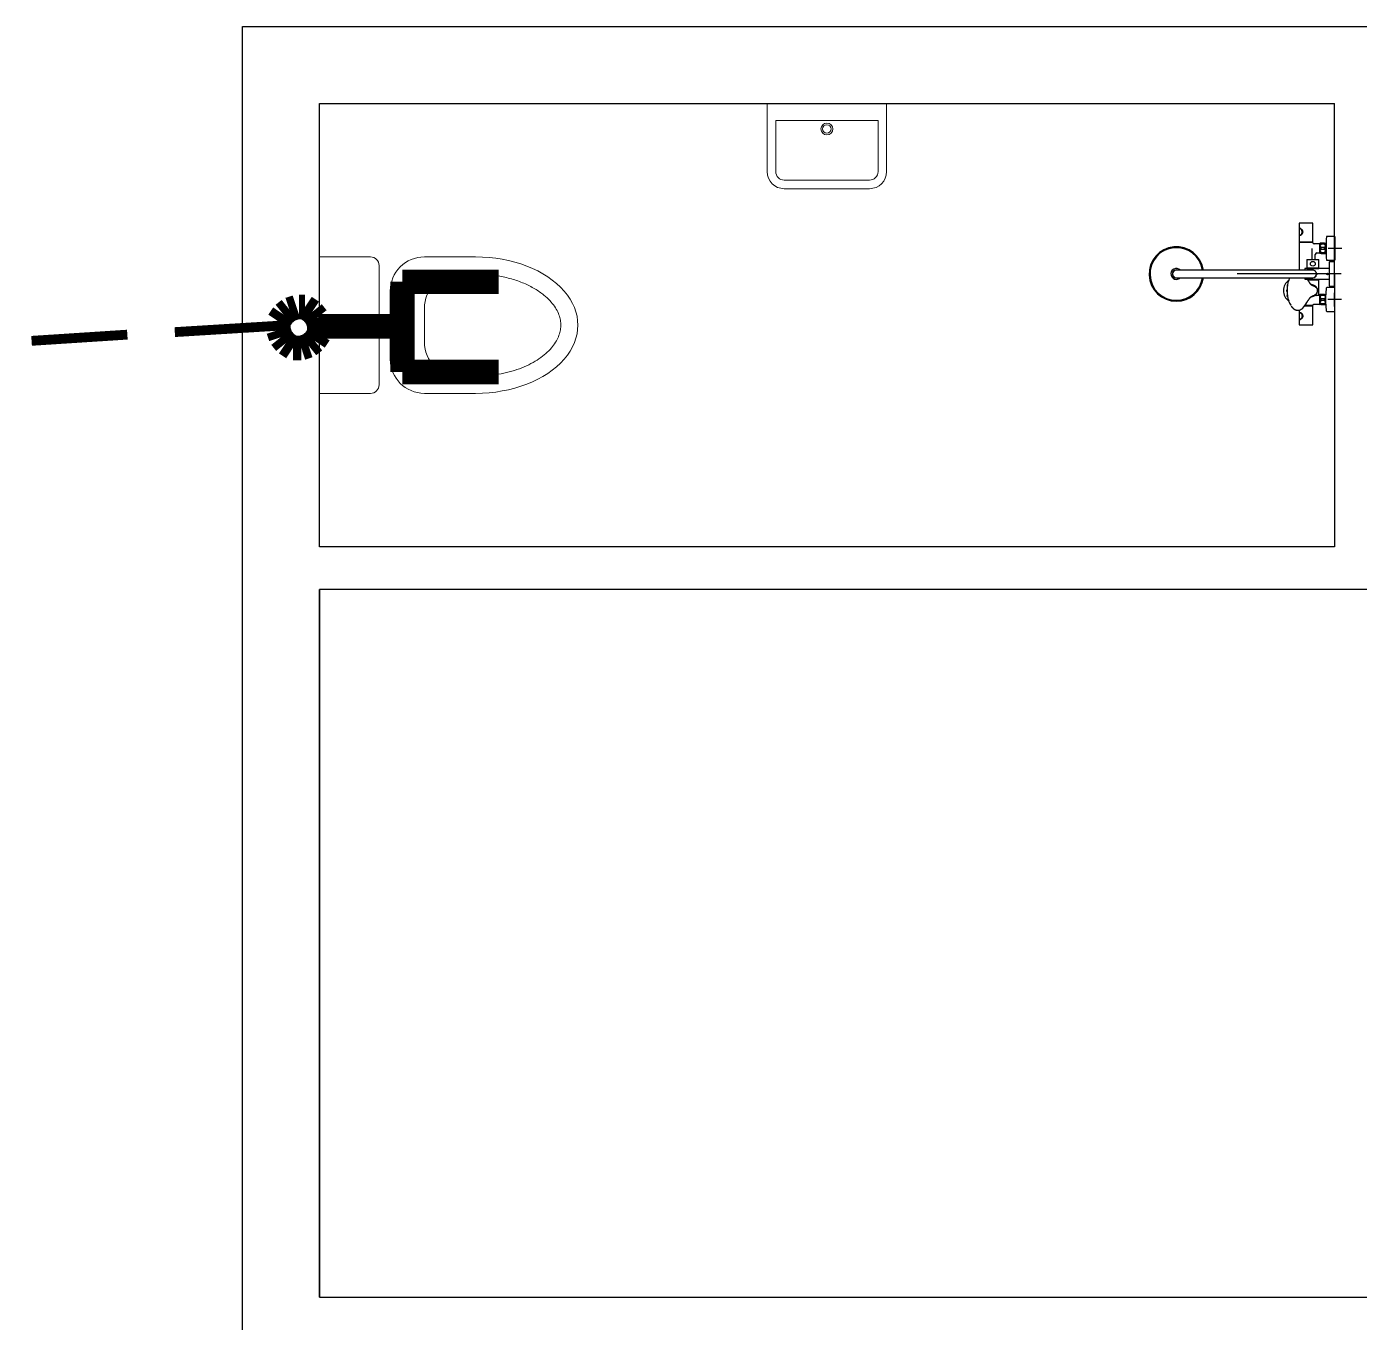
# Model space of a CAD drawing. Header units: millimetres. Extents: x -7698 to 47223, y 0 to 22596.
# Drawn here: x -633 to 3273, y 10377 to 14175 of the extents above; entities that cross this region are included whole.
import ezdxf

# ---------------------------------------------------------------- set-up
doc = ezdxf.new("R2010")
doc.units = ezdxf.units.MM
for name, color, linetype, lineweight in [('Fixtures', 7, 'Continuous', 5), ('SWP', 10, 'Continuous', 20), ('WALLS', 80, 'Continuous', 30)]:
    doc.layers.add(name, color=color, linetype=linetype, lineweight=lineweight)

# ---------------------------------------------------------------- blocks, each defined once
blk = doc.blocks.new('wc')
for p, q in [((0, 457.6), (0, 307.6)), ((50, 457.6), (50, 407.6)), ((350, 407.6), (350, 457.6)), ((400, 307.6), (400, 457.6)), ((150, 307.6), (250, 307.6)), ((100, 207.6), (300, 207.6)), ((190, 207.6), (190, 175)), ((210, 207.6), (210, 175)), ((25, 175), (375, 175)), ((0, 150), (0, 0)), ((400, 0), (400, 150)), ((0, 0), (400, 0))]:
    blk.add_line(p, q)
for centre, radius, start, end in [((150, 407.6), 100, 180, 270), ((250, 407.6), 100, 270, 0), ((100, 307.6), 100, 180, 270), ((300, 307.6), 100, 270, 0), ((300, 307.6), 100, 270, 0), ((25, 150), 25, 90, 180), ((375, 150), 25, 360, 90)]:
    blk.add_arc(centre, radius, start, end)
blk.add_ellipse((200, 457.6), major_axis=(0, 300), ratio=0.666667, start_param=4.712389, end_param=7.853982)
blk.add_open_spline([(350, 457.6), (350, 465.8), (349.7, 474.1), (348.4, 496.3), (346.8, 510.2), (342.1, 537.3), (339.1, 550.5), (331.7, 575.9), (327.4, 588), (317.7, 610.9), (312.3, 621.6), (300.6, 641.3), (294.4, 650.2), (282.6, 664.6), (277.2, 670.4), (266.3, 680.6), (260.8, 685.1), (249.7, 692.8), (244.1, 696), (233.1, 701.1), (227.7, 703.1), (216.9, 706), (211.6, 706.9), (201, 707.7), (195.7, 707.6), (185.1, 706.4), (179.7, 705.3), (168.9, 701.9), (163.4, 699.7), (152.4, 694), (146.8, 690.5), (135.7, 682.3), (130.2, 677.6), (119.3, 666.8), (114, 660.7), (103.7, 647.4), (98.8, 640.1), (89.4, 624.4), (84.9, 616), (76.7, 598.2), (73, 588.8), (66.2, 569.3), (63.3, 559.1), (58.2, 538.2), (56.1, 527.4), (52.7, 505.5), (51.5, 494.4), (50.3, 474.6), (50, 466.1), (50, 457.6)], degree=3, knots=[4.712389, 4.712389, 4.712389, 4.712389, 4.805294, 4.805294, 4.96378, 4.96378, 5.122267, 5.122267, 5.280753, 5.280753, 5.439239, 5.439239, 5.597725, 5.597725, 5.724795, 5.724795, 5.851866, 5.851866, 5.978936, 5.978936, 6.106006, 6.106006, 6.233076, 6.233076, 6.360146, 6.360146, 6.487216, 6.487216, 6.614287, 6.614287, 6.741357, 6.741357, 6.868427, 6.868427, 6.995497, 6.995497, 7.122567, 7.122567, 7.249638, 7.249638, 7.376708, 7.376708, 7.503778, 7.503778, 7.630848, 7.630848, 7.757918, 7.757918, 7.853982, 7.853982, 7.853982, 7.853982])
blk = doc.blocks.new('BASIN350')
for p, q in [((300, 250), (50, 250)), ((0, 200), (0, 0)), ((25, 200), (25, 50)), ((300, 225), (50, 225)), ((325, 50), (325, 200)), ((350, 0), (350, 200)), ((25, 50), (325, 50)), ((0, 0), (350, 0))]:
    blk.add_line(p, q)
for radius in [17.4, 12.4]:
    blk.add_circle((175, 75), radius)
for centre, radius, start, end in [((50, 200), 50, 90, 180), ((300, 200), 50, 0, 90), ((50, 200), 25, 90, 180), ((300, 200), 25, 360, 90)]:
    blk.add_arc(centre, radius, start, end)

msp = doc.modelspace()

# ---------------------------------------------------------------- linework, layer by layer
at = {"linetype": 'Continuous'}
for p, q in [((3096.8, 13598.3), (3096.8, 13577.5)), ((3135.8, 13599.3), (3097.8, 13599.3)), ((3136.8, 13543.8), (3136.8, 13598.3)), ((3096.8, 13569), (3096.8, 13543.8)), ((3100.8, 13582.8), (3099.7, 13582.8)), ((3099.7, 13563.9), (3100.8, 13563.9)), ((3100.9, 13563.5), (3099.8, 13563.2)), ((3101.4, 13582.8), (3100.8, 13582.8)), ((3201.4, 13560), (3178.6, 13560)), ((3201.4, 13560), (3201.4, 13490)), ((3136.8, 13542.5), (3096.8, 13542.5)), ((3096.8, 13542.5), (3096.8, 13461)), ((3136.3, 13543.3), (3097.3, 13543.3)), ((3134.1, 13525), (3134.1, 13492.4)), ((3134.4, 13542.5), (3134.4, 13543.3)), ((3136.8, 13542.3), (3136.8, 13542.5)), ((3156.3, 13538.5), (3140.8, 13538.5)), ((3156.8, 13538), (3156.8, 13512)), ((3157.5, 13535.5), (3156.8, 13535.5)), ((3157.5, 13514.5), (3157.5, 13535.5)), ((3157.6, 13535.4), (3157.5, 13535.5)), ((3157.6, 13510.5), (3157.6, 13539.5)), ((3161.1, 13540), (3158.3, 13540)), ((3161.1, 13537.9), (3161.1, 13540)), ((3171.1, 13540), (3161.1, 13540)), ((3161.1, 13537.9), (3171.1, 13537.9)), ((3161.1, 13522.9), (3161.1, 13527.1)), ((3171.1, 13527.1), (3161.1, 13527.1)), ((3161.1, 13522.9), (3171.1, 13522.9)), ((3171.1, 13537.9), (3171.1, 13540)), ((3171.1, 13540), (3173.9, 13540)), ((3171.1, 13522.9), (3171.1, 13527.1)), ((3174.6, 13510.5), (3174.6, 13539.5)), ((3175.4, 13539), (3174.6, 13539)), ((3175.4, 13539), (3175.4, 13511)), ((3175.6, 13538.2), (3175.4, 13538.2)), ((3175.6, 13537), (3175.4, 13537)), ((3175.6, 13538.1), (3175.6, 13511.9)), ((3221.4, 13525), (3181.4, 13525)), ((3201.4, 13505), (3201.4, 13545)), ((3118.8, 13491.6), (3118.8, 13467.5)), ((3119.5, 13492.4), (3154.1, 13492.4)), ((3142.8, 13506.9), (3142.8, 13492.4)), ((3144.1, 13492.4), (3144.1, 13506.8)), ((3148.7, 13511.5), (3156.3, 13511.5)), ((3154.8, 13467.5), (3154.8, 13491.6)), ((3156.8, 13514.5), (3157.5, 13514.5)), ((3157.5, 13514.5), (3157.6, 13514.6)), ((3161.1, 13510), (3158.3, 13510)), ((3161.1, 13510), (3161.1, 13512.1)), ((3171.1, 13512.1), (3161.1, 13512.1)), ((3161.1, 13510), (3171.1, 13510)), ((3171.1, 13510), (3171.1, 13512.1)), ((3171.1, 13510), (3173.9, 13510)), ((3174.6, 13511), (3175.4, 13511)), ((3175.6, 13513), (3175.4, 13513)), ((3175.4, 13511.8), (3175.6, 13511.8)), ((3178.6, 13490), (3201.4, 13490)), ((3185, 13484.5), (3185, 13415.5)), ((3199.8, 13485.5), (3186, 13485.5)), ((3200, 13414.7), (3200, 13485.3)), ((2777.3, 13461), (2736.8, 13461)), ((2736.8, 13439), (2777.3, 13439)), ((3096.3, 13461), (2777.3, 13461)), ((2777.3, 13439), (3096.3, 13439)), ((3136.8, 13461), (3096.3, 13461)), ((3096.3, 13439), (3136.8, 13439)), ((3121.2, 13465.6), (3113.6, 13465.6)), ((3118.8, 13465.7), (3118.8, 13465.6)), ((3154.6, 13467.4), (3119, 13467.4)), ((3119.1, 13466), (3154.5, 13466)), ((3120.1, 13467.4), (3120.1, 13466.2)), ((3121.4, 13465.5), (3121.4, 13461)), ((3121.4, 13439), (3121.4, 13434.5)), ((3185, 13465.6), (3121.6, 13465.6)), ((3148, 13452.5), (3147.5, 13452.5)), ((3147.5, 13452), (3148.3, 13452)), ((3147.5, 13448), (3148.3, 13448)), ((3147.5, 13447.5), (3148, 13447.5)), ((3148, 13452.5), (3148, 13447.5)), ((3148.3, 13452), (3148, 13452.5)), ((3148, 13447.5), (3148.3, 13448)), ((3148.3, 13452), (3148.3, 13448)), ((3153.5, 13466.2), (3153.5, 13467.4)), ((3154.8, 13465.6), (3154.8, 13465.7)), ((3178.1, 13450), (3178.9, 13451.5)), ((3178.9, 13448.5), (3178.1, 13450)), ((3178.9, 13451.5), (3180.7, 13451.5)), ((3180.7, 13448.5), (3178.9, 13448.5)), ((3220, 13450), (3180, 13450)), ((3180.7, 13451.5), (3181.5, 13450)), ((3181.5, 13450), (3180.7, 13448.5)), ((3200, 13430), (3200, 13470)), ((3060, 13401), (3060.3, 13401)), ((3061.2, 13402.5), (3060.4, 13402.5)), ((3060.4, 13399.5), (3061.2, 13399.5)), ((3061.6, 13415.3), (3062.2, 13415.2)), ((3062.7, 13418.2), (3061.9, 13418.2)), ((3066.3, 13432), (3066.1, 13432)), ((3113.6, 13434.4), (3121.2, 13434.4)), ((3154.5, 13434), (3120.4, 13434)), ((3120.9, 13433.1), (3154.6, 13433.1)), ((3121.6, 13434.4), (3185, 13434.4)), ((3150.7, 13401), (3150.7, 13401)), ((3153.5, 13433.1), (3153.5, 13433.8)), ((3154.8, 13434.3), (3154.8, 13434.4)), ((3154.8, 13387.1), (3154.8, 13433)), ((3200.6, 13410), (3177.8, 13410)), ((3186, 13414.5), (3199.8, 13414.5)), ((3200.6, 13410), (3200.6, 13340)), ((3062.2, 13386.8), (3061.6, 13386.7)), ((3061.9, 13383.8), (3062.7, 13383.8)), ((3066.1, 13370), (3066.4, 13370)), ((3141.5, 13361.5), (3156.3, 13361.5)), ((3145.8, 13387.6), (3145.8, 13389.4)), ((3154.3, 13386.6), (3146.8, 13386.6)), ((3156.3, 13388.5), (3154.8, 13388.5)), ((3156.8, 13388), (3156.8, 13362)), ((3157.5, 13385.5), (3156.8, 13385.5)), ((3156.8, 13364.5), (3157.5, 13364.5)), ((3157.5, 13364.5), (3157.5, 13385.5)), ((3157.6, 13385.4), (3157.5, 13385.5)), ((3157.5, 13364.5), (3157.6, 13364.6)), ((3157.6, 13360.5), (3157.6, 13389.5)), ((3161.1, 13390), (3158.3, 13390)), ((3161.1, 13360), (3158.3, 13360)), ((3161.1, 13387.9), (3161.1, 13390)), ((3171.1, 13390), (3161.1, 13390)), ((3161.1, 13387.9), (3171.1, 13387.9)), ((3161.1, 13372.9), (3161.1, 13377.1)), ((3171.1, 13377.1), (3161.1, 13377.1)), ((3161.1, 13372.9), (3171.1, 13372.9)), ((3161.1, 13360), (3161.1, 13362.1)), ((3171.1, 13362.1), (3161.1, 13362.1)), ((3161.1, 13360), (3171.1, 13360)), ((3171.1, 13387.9), (3171.1, 13390)), ((3171.1, 13390), (3173.9, 13390)), ((3171.1, 13372.9), (3171.1, 13377.1)), ((3171.1, 13360), (3171.1, 13362.1)), ((3171.1, 13360), (3173.9, 13360)), ((3174.6, 13360.5), (3174.6, 13389.5)), ((3174.8, 13389), (3174.6, 13389)), ((3174.6, 13361), (3174.8, 13361)), ((3220.6, 13375), (3180.6, 13375)), ((3200.6, 13355), (3200.6, 13395)), ((3096.8, 13344), (3096.8, 13330.6)), ((3096.8, 13330.7), (3096.8, 13330)), ((3096.8, 13323.2), (3096.8, 13322.9)), ((3096.8, 13323), (3096.8, 13301.8)), ((3101, 13336.2), (3099.9, 13336.2)), ((3113.3, 13356.8), (3136.3, 13356.8)), ((3136.8, 13357.5), (3113.8, 13357.5)), ((3116.8, 13357.5), (3134.8, 13357.5)), ((3119.7, 13357.5), (3119.7, 13356.8)), ((3126, 13356.8), (3126, 13357.5)), ((3133.6, 13357.5), (3133.6, 13356.8)), ((3134.8, 13356.8), (3134.8, 13357.5)), ((3136.8, 13357.5), (3136.8, 13357.7)), ((3136.8, 13301.8), (3136.8, 13356.3)), ((3177.8, 13340), (3200.6, 13340)), ((3097.8, 13300.8), (3135.8, 13300.8)), ((3099.9, 13317.2), (3101, 13317.2)), ((3101, 13317.2), (3101.2, 13317.2)), ((3101.2, 13317.2), (3101.2, 13317.2)), ((3101.2, 13317.2), (3101.8, 13317.2))]:
    msp.add_line(p, q, dxfattribs=at)
for centre, radius in [((3136.8, 13479.8), 7), ((3136.8, 13479.8), 6.97), ((3179.8, 13450), 2.46), ((3179.8, 13450), 1.8)]:
    msp.add_circle(centre, radius, dxfattribs=at)
for centre, radius, start, end in [((3097.8, 13598.3), 1, 90, 180), ((3135.8, 13598.3), 1, 0, 90), ((3099.7, 13566.3), 2.41, 196.0718, 270.0648), ((3099.7, 13580.5), 2.38, 85.8643, 162.7694), ((3097.6, 13573.6), 9.86, 66.3621, 67.6339), ((3625.4, 13525), 450, 175.7757, 178.3165), ((3178.6, 13558), 2, 90, 175.7757), ((2736.8, 13450), 80, 7.9032, 270), ((2736.8, 13450), 77.5, 8.1599, 270), ((2736.8, 13450), 77.3, 8.1811, 270), ((2697.4, 13516.4), 0.3, 50.0297, 120.6634), ((2699, 13517.3), 0.3, 119.3366, 189.9703), ((2735.9, 13527.2), 0.3, 20.0297, 90.6634), ((2737.7, 13527.2), 0.3, 89.3366, 159.9703), ((2774.6, 13517.3), 0.3, 350.0297, 60.6634), ((2776.2, 13516.4), 0.3, 59.3366, 129.9703), ((3097.3, 13543.8), 0.5, 180, 270), ((3136.3, 13543.8), 0.5, 270, 0), ((3112.6, 13542.3), 24.2, 359.8901, 0.3629), ((3140.8, 13542.5), 3.94, 181.226, 269.1756), ((3156.3, 13538), 0.5, 0, 90), ((3163.7, 13531.6), 10, 122.904, 127.8481), ((3164.9, 13532.5), 6.64, 125.3947, 234.6053), ((3164.9, 13517.5), 6.64, 125.3947, 234.6053), ((3167.3, 13532.5), 6.64, 305.3947, 54.6053), ((3167.3, 13517.5), 6.64, 305.3947, 54.6053), ((3168.5, 13531.6), 10, 52.1519, 57.093), ((2669.5, 13487.8), 0.3, 80.0297, 150.6634), ((2670.4, 13489.4), 0.3, 149.3366, 219.9703), ((2803.2, 13489.4), 0.3, 320.0297, 30.6634), ((2804.1, 13487.8), 0.3, 29.3366, 99.9703), ((3119.5, 13491.6), 0.7, 90, 180), ((3148.8, 13506.8), 4.68, 91.3022, 180.0219), ((3154.1, 13491.6), 0.7, 0, 90), ((3156.3, 13512), 0.5, 270, 0), ((3163.7, 13518.4), 10, 232.1519, 237.093), ((3168.5, 13518.4), 10, 302.904, 307.8481), ((3625.4, 13525), 450, 181.6835, 184.2243), ((3178.6, 13492), 2, 184.2243, 270), ((3186, 13484.5), 1, 90, 180), ((3199.8, 13485.3), 0.2, 0, 90), ((2659.6, 13450.9), 0.3, 179.3366, 249.9703), ((2659.6, 13449.1), 0.3, 110.0297, 180.6634), ((2736.8, 13450), 16, 43.45, 270), ((2736.8, 13450), 11.7, 70.0328, 270), ((2736.8, 13450), 11, 90, 270), ((2736.8, 13450), 80, 270, 352.0968), ((2736.8, 13450), 77.5, 270, 351.8401), ((2736.8, 13450), 16, 270, 316.55), ((2736.8, 13450), 11.7, 270, 289.9672), ((2736.8, 13450), 77.3, 270, 351.8189), ((3127.8, 13409.9), 65.3, 153.5007, 161.0692), ((3237.4, 13450), 125, 172.9118, 174.9514), ((3237.4, 13450), 125, 185.0455, 187.0882), ((3113.6, 13465.4), 0.2, 90, 172.9118), ((3119, 13467.5), 0.2, 180, 270), ((3119.1, 13465.7), 0.3, 90, 180), ((3119.9, 13466.2), 0.2, 270, 0), ((3121.2, 13465.4), 0.2, 0, 90), ((3121.6, 13465.5), 0.2, 90, 180), ((3136.8, 13450), 11.3, 257.0955, 270), ((3136.8, 13450), 11.3, 12.7838, 101.5041), ((3136.8, 13450), 11, 270, 90), ((3136.8, 13450), 11.3, 270, 347.1991), ((3153.7, 13466.2), 0.2, 180, 270), ((3154.5, 13465.7), 0.3, 0, 90), ((3154.6, 13467.5), 0.2, 270, 0), ((2669.5, 13412.2), 0.3, 209.3366, 279.9703), ((2670.4, 13410.6), 0.3, 140.0297, 210.6634), ((2803.2, 13410.6), 0.3, 329.3366, 39.9703), ((2804.1, 13412.2), 0.3, 260.0297, 330.6634), ((3156.7, 13401), 95.5, 176.2592, 187.1128), ((3156.7, 13401), 95.5, 173.1908, 175.5058), ((3113.6, 13434.6), 0.2, 187.0882, 270), ((3121.2, 13434.6), 0.2, 270, 0), ((3121.6, 13434.5), 0.2, 180, 270), ((3137, 13402.1), 13.6, 10.1465, 25.3687), ((3131, 13401), 19.7, 359.9947, 10.1148), ((3131, 13401), 19.7, 349.8852, 0.0053), ((3153.7, 13433.8), 0.2, 90, 180), ((3154.5, 13434.3), 0.3, 270, 0), ((3154.6, 13433), 0.2, 0, 90), ((3624.6, 13375), 450, 175.7757, 178.2172), ((3177.8, 13408), 2, 90, 175.7757), ((3186, 13415.5), 1, 180, 270), ((3199.8, 13414.7), 0.2, 270, 0), ((2697.4, 13383.6), 0.3, 239.3366, 309.9703), ((2699, 13382.7), 0.3, 170.0297, 240.6634), ((2735.9, 13372.8), 0.3, 269.3366, 339.9703), ((2737.7, 13372.8), 0.3, 200.0297, 270.6634), ((2774.6, 13382.7), 0.3, 299.3366, 9.9703), ((2776.2, 13383.6), 0.3, 230.0297, 300.6634), ((3072.1, 13386.9), 10.9, 184.7349, 193.0665), ((3067.6, 13388.4), 5.82, 180.7409, 190.5199), ((3128.9, 13392.7), 66.5, 199.0044, 211.399), ((3056.3, 13399.9), 71.5, 315.3765, 331.6671), ((3146.8, 13387.6), 1, 180, 270), ((3137, 13399.9), 13.6, 334.3897, 349.8535), ((3154.3, 13387.1), 0.5, 270, 0), ((3156.3, 13388), 0.5, 0, 90), ((3156.3, 13362), 0.5, 270, 0), ((3163.7, 13381.6), 10, 122.904, 127.8481), ((3163.7, 13368.4), 10, 232.1519, 237.093), ((3164.9, 13382.5), 6.64, 125.3947, 234.6053), ((3164.9, 13367.5), 6.64, 125.3947, 234.6053), ((3167.3, 13382.5), 6.64, 305.3947, 54.6053), ((3167.3, 13367.5), 6.64, 305.3947, 54.6053), ((3168.5, 13381.6), 10, 52.1519, 57.093), ((3168.5, 13368.4), 10, 302.904, 307.8481), ((3624.6, 13375), 450, 181.7828, 184.2243), ((3100, 13333.6), 2.59, 101.6129, 163.5007), ((3136.3, 13356.3), 0.5, 0, 90), ((3177.8, 13342), 2, 184.2243, 270), ((3097.8, 13301.8), 1, 180, 270), ((3099.9, 13319.6), 2.37, 199.5731, 276.3418), ((3099.9, 13319.5), 2.7, 270.584, 292.9453), ((3135.8, 13301.8), 1, 270, 0)]:
    msp.add_arc(centre, radius, start, end, dxfattribs=at)
for centre, major_axis, ratio, start_param, end_param in [((3087.3, 13401), (36.9, 0), 1, 2.186048, 4.095724), ((3086.4, 13401), (0, -50.6), 0.5, 4.063721, 5.348593)]:
    msp.add_ellipse(centre, major_axis=major_axis, ratio=ratio, start_param=start_param, end_param=end_param, dxfattribs=at)
for points, knots in [([(3097.4, 13581), (3097.3, 13580.6), (3097.1, 13580.2), (3096.9, 13578.9), (3096.8, 13578), (3096.7, 13575.8), (3096.7, 13574.6), (3096.7, 13572.2), (3096.7, 13571), (3096.8, 13568.8), (3096.9, 13567.8), (3097.1, 13566.5), (3097.2, 13566.1), (3097.4, 13565.8)], [0.5896274, 0.5896274, 0.5896274, 0.5896274, 0.625, 0.625, 0.6875, 0.6875, 0.75, 0.75, 0.8125, 0.8125, 0.875, 0.875, 0.9089879, 0.9089879, 0.9089879, 0.9089879]), ([(3099.3, 13564.4), (3099.9, 13564.4), (3100.6, 13564.6), (3102, 13565.5), (3102.7, 13566.1), (3104.1, 13567.8), (3104.7, 13568.7), (3105.5, 13570.9), (3105.8, 13572.1), (3105.8, 13574.5), (3105.5, 13575.7), (3104.7, 13577.9), (3104.1, 13578.9), (3102.8, 13580.6), (3102, 13581.2), (3100.6, 13582.1), (3099.9, 13582.3), (3098.7, 13582.4), (3098.2, 13582.1), (3097.7, 13581.5), (3097.5, 13581.2), (3097.4, 13581)], [0, 0, 0, 0, 0.0625, 0.0625, 0.125, 0.125, 0.1875, 0.1875, 0.25, 0.25, 0.3125, 0.3125, 0.375, 0.375, 0.4375, 0.4375, 0.5, 0.5, 0.5625, 0.5625, 0.5896274, 0.5896274, 0.5896274, 0.5896274]), ([(3099.8, 13563.2), (3099.8, 13563.2), (3099.5, 13563.2), (3098.9, 13563.4), (3098.3, 13563.9), (3098.1, 13564.4), (3098, 13564.6)], [0.25772333, 0.25772333, 0.25772333, 0.25772333, 0.258166, 0.28941616, 0.32066633, 0.34088699, 0.34088699, 0.34088699, 0.34088699]), ([(3098.1, 13582.3), (3098.2, 13582.3), (3098.4, 13582.7), (3098.9, 13583.1), (3099.5, 13583.2), (3099.8, 13583.3), (3099.8, 13583.3)], [0.68725731, 0.68725731, 0.68725731, 0.68725731, 0.69566633, 0.72691616, 0.758166, 0.75816733, 0.75816733, 0.75816733, 0.75816733]), ([(3099.8, 13583.3), (3100.1, 13583.2), (3100.6, 13583.2), (3101.5, 13582.8), (3102.3, 13582.3), (3103.2, 13581.6), (3104, 13580.8), (3104.8, 13579.8), (3105.6, 13578.7), (3106.3, 13577.3), (3106.9, 13575.6), (3107.2, 13573.7), (3107.1, 13571.9), (3106.7, 13570.1), (3106, 13568.5), (3105.1, 13567.1), (3104, 13565.7), (3102.6, 13564.4), (3101.5, 13563.7), (3101, 13563.5), (3100.9, 13563.5)], [0, 0, 0, 0, 0.058226, 0.110021, 0.155478, 0.194487, 0.252448, 0.293616, 0.340896, 0.395027, 0.455793, 0.519058, 0.580364, 0.639976, 0.698116, 0.756136, 0.821712, 0.895861, 0.978234, 1, 1, 1, 1]), ([(3100.7, 13563.9), (3100.7, 13563.9), (3100.9, 13563.8), (3101.4, 13563.9), (3102.1, 13564.1), (3102.5, 13564.3), (3102.6, 13564.4)], [0.041252, 0.041252, 0.041252, 0.041252, 0.0708161, 0.4310103, 0.80703, 1, 1, 1, 1]), ([(3060.4, 13402.5), (3060.4, 13402.5), (3060.4, 13402.5), (3060.3, 13402.4), (3060.2, 13402.4), (3060.1, 13402.2), (3060.1, 13402), (3060.1, 13401.8), (3060, 13401.4), (3060, 13401.1), (3060, 13401)], [0, 0, 0, 0, 0.020371, 0.045323, 0.112543, 0.320898, 0.461552, 0.623405, 0.803218, 1, 1, 1, 1]), ([(3060, 13401), (3060, 13400.9), (3060, 13400.7), (3060, 13400.3), (3060.1, 13400), (3060.2, 13399.7), (3060.3, 13399.6), (3060.4, 13399.5), (3060.4, 13399.5)], [0, 0, 0, 0, 0.152557, 0.29604, 0.56118, 0.797415, 0.903677, 1, 1, 1, 1]), ([(3060.3, 13401), (3060.3, 13401.1), (3060.3, 13401.2), (3060.3, 13401.7), (3060.3, 13402), (3060.3, 13402.2), (3060.4, 13402.4), (3060.4, 13402.5), (3060.4, 13402.5)], [0, 0, 0, 0, 0.0576333, 0.0576333, 0.3075198, 0.3075198, 0.3075198, 0.5083703, 0.5083703, 0.5083703, 0.5083703]), ([(3060.3, 13401), (3060.3, 13401), (3060.3, 13400.8), (3060.3, 13400.3), (3060.3, 13399.7), (3060.4, 13399.5), (3060.4, 13399.5)], [0.0000413, 0.0000413, 0.0000413, 0.0000413, 0.0000881, 0.1395408, 0.3077755, 0.4977442, 0.4977442, 0.4977442, 0.4977442]), ([(3062, 13418.2), (3062, 13418.2), (3061.9, 13418.2), (3061.8, 13418.2), (3061.8, 13418.1), (3061.7, 13418), (3061.7, 13418), (3061.6, 13417.8), (3061.5, 13417.5), (3061.5, 13417.2), (3061.4, 13416.8), (3061.4, 13416.5), (3061.3, 13416.3), (3061.3, 13416.2)], [0, 0, 0, 0, 0.034813, 0.063658, 0.099972, 0.11433, 0.192622, 0.380465, 0.494733, 0.617621, 0.749995, 0.894053, 1, 1, 1, 1]), ([(3061.3, 13416.2), (3061.3, 13416.2), (3061.3, 13416), (3061.3, 13415.8), (3061.3, 13415.5), (3061.4, 13415.4), (3061.4, 13415.3), (3061.5, 13415.3), (3061.6, 13415.3), (3061.6, 13415.3)], [0, 0, 0, 0, 0.074061, 0.305941, 0.702571, 0.787667, 0.865016, 0.935629, 1, 1, 1, 1]), ([(3062, 13418.2), (3062, 13418.2), (3061.9, 13418), (3061.7, 13417.3), (3061.6, 13416.5), (3061.6, 13416.1), (3061.5, 13415.9)], [0.6559458, 0.6559458, 0.6559458, 0.6559458, 0.7482602, 0.8460034, 0.9157991, 1, 1, 1, 1]), ([(3061.5, 13415.9), (3061.5, 13415.6), (3061.6, 13415.3), (3061.6, 13415.3), (3061.6, 13415.3)], [0, 0, 0, 0, 0.1119734, 0.1527079, 0.1527079, 0.1527079, 0.1527079]), ([(3062, 13415.3), (3062, 13415.2), (3062, 13415.1), (3061.9, 13414.8), (3061.8, 13414.4), (3061.8, 13414.1), (3061.8, 13413.8), (3061.8, 13413.6), (3061.8, 13413.5), (3061.8, 13413.5)], [0.337545, 0.337545, 0.337545, 0.337545, 0.3789899, 0.5506297, 0.6521887, 0.7649168, 0.8810175, 0.987248, 1, 1, 1, 1]), ([(3061.8, 13413.5), (3061.8, 13413.4), (3061.8, 13413.2), (3061.9, 13413), (3061.9, 13412.9)], [0, 0, 0, 0, 0.3807536, 0.6723403, 0.6723403, 0.6723403, 0.6723403]), ([(3065.5, 13431.1), (3065.4, 13431.1), (3065.4, 13430.9), (3065.3, 13430.7), (3065.2, 13430.4), (3065.1, 13429.9), (3065.1, 13429.5), (3065.2, 13429.2), (3065.3, 13429.1), (3065.4, 13429.1), (3065.4, 13429.1)], [0, 0, 0, 0, 0.053003, 0.166644, 0.289465, 0.421802, 0.693517, 0.843098, 0.92148, 1, 1, 1, 1]), ([(3065.4, 13429.1), (3065.4, 13429.1), (3065.4, 13429.1), (3065.3, 13429.2), (3065.3, 13429.9), (3065.6, 13431), (3065.8, 13431.4), (3066, 13431.9), (3066.1, 13432), (3066.2, 13432)], [0.4750765, 0.4750765, 0.4750765, 0.4750765, 0.5, 0.5, 0.75, 0.75, 0.875, 0.875, 0.9799961, 0.9799961, 0.9799961, 0.9799961]), ([(3066.2, 13432), (3066.1, 13432), (3066, 13432), (3065.9, 13431.9), (3065.8, 13431.8), (3065.7, 13431.7), (3065.6, 13431.5), (3065.5, 13431.3), (3065.5, 13431.2), (3065.5, 13431.1)], [0, 0, 0, 0, 0.118804, 0.198984, 0.346865, 0.591531, 0.743721, 0.910389, 1, 1, 1, 1]), ([(3120.2, 13434.4), (3120.2, 13434.4), (3120.2, 13434.4), (3120.2, 13434.3), (3120.2, 13434.3), (3120.3, 13434.3), (3120.3, 13434.2), (3120.4, 13434), (3120.5, 13433.9), (3120.8, 13433.4), (3121, 13433.1), (3121.4, 13432.5), (3121.6, 13432.1), (3121.9, 13431.7), (3122, 13431.5), (3122.2, 13431.2), (3122.3, 13431.1), (3122.5, 13430.7), (3122.6, 13430.6), (3122.8, 13430.3), (3122.9, 13430.3), (3122.9, 13430.1), (3123, 13430.1), (3123, 13430), (3123, 13430), (3123.3, 13429.7), (3123.5, 13429.3), (3123.9, 13428.7), (3124.1, 13428.4), (3124.5, 13427.9), (3124.6, 13427.7), (3124.7, 13427.5), (3124.8, 13427.4), (3124.8, 13427.3), (3124.9, 13427.3), (3124.9, 13427.2), (3125, 13427.2), (3125.2, 13426.8), (3125.4, 13426.5), (3125.9, 13425.9), (3126.1, 13425.5), (3126.5, 13425.1), (3126.6, 13424.9), (3126.7, 13424.7), (3126.8, 13424.6), (3126.9, 13424.5), (3126.9, 13424.5), (3126.9, 13424.4), (3126.9, 13424.4), (3127, 13424.3), (3127, 13424.3), (3127.1, 13424.2), (3127.1, 13424.2), (3127.1, 13424.1), (3127.2, 13424.1), (3127.2, 13424), (3127.3, 13423.9), (3127.5, 13423.7), (3127.6, 13423.6), (3127.9, 13423.2), (3128.1, 13422.9), (3128.4, 13422.5), (3128.5, 13422.4), (3128.7, 13422.2), (3128.8, 13422.1), (3129.1, 13421.7), (3129.3, 13421.5), (3129.7, 13421), (3129.8, 13420.8), (3130.2, 13420.4), (3130.4, 13420.2), (3130.8, 13419.8), (3131, 13419.7), (3131.4, 13419.3), (3131.5, 13419.2), (3131.9, 13418.9), (3132, 13418.7), (3132.2, 13418.6), (3132.3, 13418.6), (3132.3, 13418.5), (3132.3, 13418.5), (3132.4, 13418.5), (3132.4, 13418.4), (3132.4, 13418.4), (3132.5, 13418.4), (3132.5, 13418.4), (3132.5, 13418.4), (3132.6, 13418.3), (3132.6, 13418.3), (3133, 13418), (3133.3, 13417.8), (3133.6, 13417.6), (3133.7, 13417.6), (3133.7, 13417.5), (3133.8, 13417.5), (3133.8, 13417.5), (3133.8, 13417.5), (3133.8, 13417.5), (3133.8, 13417.5), (3133.9, 13417.5), (3133.9, 13417.4), (3134.1, 13417.3), (3134.2, 13417.3), (3134.4, 13417.1), (3134.6, 13417.1), (3134.7, 13417), (3134.8, 13416.9), (3134.9, 13416.9), (3134.9, 13416.9), (3134.9, 13416.9), (3135, 13416.8), (3135.1, 13416.8), (3135.1, 13416.8), (3135.2, 13416.7), (3135.3, 13416.7), (3135.4, 13416.6), (3135.5, 13416.6), (3135.7, 13416.5), (3135.7, 13416.5), (3135.8, 13416.5), (3135.9, 13416.5), (3136, 13416.4), (3136.1, 13416.4), (3136.3, 13416.3), (3136.4, 13416.3), (3136.5, 13416.2), (3136.5, 13416.2), (3136.6, 13416.2), (3136.7, 13416.2), (3136.9, 13416.1), (3137, 13416.1), (3137.3, 13416), (3137.4, 13416), (3137.5, 13415.9), (3137.5, 13415.9), (3137.6, 13415.9), (3137.6, 13415.9), (3137.8, 13415.8), (3137.8, 13415.8), (3138, 13415.8), (3138, 13415.8), (3138.1, 13415.7), (3138.1, 13415.7), (3138.1, 13415.7), (3138.1, 13415.7), (3138.1, 13415.7), (3138.1, 13415.7), (3138.2, 13415.7), (3138.2, 13415.7), (3138.3, 13415.6), (3138.4, 13415.6), (3138.4, 13415.6), (3138.5, 13415.6), (3138.5, 13415.6), (3138.6, 13415.6), (3138.6, 13415.5), (3138.6, 13415.5), (3138.8, 13415.5), (3138.9, 13415.4), (3139.2, 13415.3), (3139.4, 13415.2), (3139.6, 13415.1), (3139.6, 13415.1), (3139.7, 13415.1), (3139.7, 13415.1), (3139.7, 13415), (3139.8, 13415), (3139.8, 13415), (3139.8, 13415), (3139.8, 13415), (3139.8, 13415), (3139.8, 13415), (3139.9, 13415), (3139.9, 13415), (3140, 13414.9), (3140.3, 13414.8), (3140.6, 13414.6), (3140.9, 13414.5), (3140.9, 13414.5), (3140.9, 13414.4), (3140.9, 13414.4), (3140.9, 13414.4), (3140.9, 13414.4), (3141, 13414.4), (3141, 13414.4), (3141, 13414.4), (3141, 13414.4), (3141.1, 13414.3), (3141.2, 13414.3), (3141.3, 13414.2), (3141.3, 13414.2), (3141.3, 13414.2), (3141.4, 13414.2), (3141.4, 13414.2), (3141.4, 13414.1), (3141.5, 13414.1), (3141.5, 13414.1), (3141.5, 13414.1), (3141.6, 13414.1), (3141.6, 13414.1), (3141.6, 13414), (3141.7, 13414), (3141.8, 13413.9), (3141.9, 13413.9), (3141.9, 13413.9), (3142, 13413.8), (3142, 13413.8), (3142, 13413.8), (3142, 13413.8), (3142, 13413.8), (3142.1, 13413.8), (3142.2, 13413.7), (3142.3, 13413.6), (3142.6, 13413.5), (3142.7, 13413.4), (3142.9, 13413.3), (3143, 13413.2), (3143, 13413.2), (3143.1, 13413.1), (3143.1, 13413.1), (3143.1, 13413.1), (3143.1, 13413.1), (3143.1, 13413.1), (3143.1, 13413.1), (3143.1, 13413.1), (3143.2, 13413.1), (3143.2, 13413.1), (3143.3, 13413), (3143.3, 13413), (3143.4, 13412.9), (3143.4, 13412.9), (3143.5, 13412.8), (3143.5, 13412.8), (3143.5, 13412.8), (3143.5, 13412.8), (3143.5, 13412.8), (3143.6, 13412.8), (3143.7, 13412.7), (3143.8, 13412.6), (3144, 13412.5), (3144.1, 13412.4), (3144.1, 13412.4), (3144.1, 13412.4), (3144.2, 13412.3), (3144.2, 13412.3), (3144.2, 13412.3), (3144.3, 13412.3), (3144.3, 13412.2), (3144.4, 13412.2), (3144.5, 13412.1), (3144.5, 13412.1), (3144.6, 13412), (3144.6, 13412), (3144.6, 13412), (3144.6, 13412), (3144.8, 13411.9), (3144.9, 13411.8), (3145, 13411.7), (3145, 13411.7), (3145.1, 13411.6), (3145.1, 13411.6), (3145.1, 13411.6), (3145.1, 13411.6), (3145.2, 13411.6), (3145.3, 13411.5), (3145.4, 13411.4), (3145.4, 13411.4), (3145.5, 13411.3), (3145.5, 13411.3), (3145.6, 13411.3), (3145.6, 13411.2), (3145.6, 13411.2), (3145.6, 13411.2), (3145.7, 13411.1), (3145.8, 13411), (3145.9, 13411), (3146, 13410.9), (3146, 13410.9), (3146, 13410.9), (3146, 13410.9), (3146, 13410.9), (3146, 13410.9), (3146, 13410.9), (3146.1, 13410.8), (3146.2, 13410.8), (3146.3, 13410.6), (3146.4, 13410.5), (3146.6, 13410.4), (3146.6, 13410.3), (3146.7, 13410.3), (3146.7, 13410.3), (3146.8, 13410.2), (3146.8, 13410.2), (3146.8, 13410.2), (3146.8, 13410.2), (3146.8, 13410.2), (3146.8, 13410.2), (3146.9, 13410.1), (3146.9, 13410.1), (3147, 13410), (3147, 13410), (3147.1, 13409.9), (3147.1, 13409.9), (3147.1, 13409.9), (3147.1, 13409.9), (3147.1, 13409.9), (3147.1, 13409.9), (3147.2, 13409.7), (3147.3, 13409.6), (3147.5, 13409.5), (3147.5, 13409.4), (3147.6, 13409.4), (3147.6, 13409.3), (3147.6, 13409.3), (3147.6, 13409.3), (3147.6, 13409.3), (3147.7, 13409.2), (3147.8, 13409.1), (3147.9, 13409), (3148, 13408.8), (3148, 13408.8), (3148.1, 13408.7), (3148.1, 13408.7), (3148.2, 13408.6), (3148.2, 13408.6), (3148.2, 13408.6), (3148.2, 13408.6), (3148.2, 13408.6), (3148.2, 13408.6), (3148.2, 13408.6), (3148.2, 13408.6), (3148.2, 13408.6), (3148.2, 13408.6), (3148.2, 13408.5), (3148.3, 13408.5), (3148.3, 13408.5), (3148.3, 13408.5), (3148.4, 13408.4), (3148.4, 13408.3), (3148.5, 13408.3), (3148.5, 13408.2), (3148.6, 13408.1), (3148.6, 13408.1), (3148.7, 13408), (3148.7, 13407.9), (3148.8, 13407.9), (3148.8, 13407.9), (3148.8, 13407.9), (3148.8, 13407.8), (3148.8, 13407.8), (3148.8, 13407.8), (3148.9, 13407.7), (3149, 13407.6), (3149.1, 13407.4), (3149.2, 13407.3), (3149.3, 13407.1), (3149.3, 13407.1), (3149.3, 13407.1), (3149.3, 13407.1), (3149.3, 13407.1), (3149.3, 13407.1), (3149.3, 13407), (3149.3, 13407), (3149.4, 13406.9), (3149.4, 13406.9), (3149.5, 13406.8), (3149.5, 13406.7), (3149.5, 13406.6), (3149.6, 13406.6), (3149.6, 13406.5), (3149.6, 13406.5), (3149.6, 13406.5), (3149.6, 13406.5), (3149.6, 13406.5), (3149.6, 13406.5), (3149.6, 13406.4), (3149.6, 13406.4), (3149.7, 13406.4), (3149.7, 13406.4), (3149.7, 13406.3), (3149.7, 13406.3), (3149.7, 13406.2), (3149.8, 13406.2), (3149.8, 13406), (3149.9, 13405.9), (3150, 13405.7), (3150, 13405.7), (3150, 13405.6), (3150, 13405.6), (3150, 13405.5), (3150, 13405.5), (3150.1, 13405.5), (3150.1, 13405.5), (3150.1, 13405.3), (3150.2, 13405.2), (3150.3, 13404.9), (3150.3, 13404.8), (3150.4, 13404.6), (3150.4, 13404.5), (3150.4, 13404.5)], [0.0104541, 0.0104541, 0.0104541, 0.0104541, 0.0108704, 0.0108704, 0.0113881, 0.0113881, 0.0124234, 0.0124234, 0.0165645, 0.0165645, 0.0248467, 0.0248467, 0.0331289, 0.0331289, 0.0372701, 0.0372701, 0.0414112, 0.0414112, 0.0455523, 0.0455523, 0.0476229, 0.0476229, 0.0486581, 0.0486581, 0.0496934, 0.0496934, 0.0579757, 0.0579757, 0.0662579, 0.0662579, 0.070399, 0.070399, 0.0724696, 0.0724696, 0.0735048, 0.0735048, 0.0745401, 0.0745401, 0.0828224, 0.0828224, 0.0911046, 0.0911046, 0.0952457, 0.0952457, 0.0973163, 0.0973163, 0.0978339, 0.0978339, 0.0983516, 0.0983516, 0.0993868, 0.0993868, 0.1004221, 0.1004221, 0.1014574, 0.1014574, 0.1035279, 0.1035279, 0.1076691, 0.1076691, 0.1159513, 0.1159513, 0.1200924, 0.1200924, 0.1242335, 0.1242335, 0.1325158, 0.1325158, 0.140798, 0.140798, 0.1490802, 0.1490802, 0.1573625, 0.1573625, 0.1656447, 0.1656447, 0.173927, 0.173927, 0.1759975, 0.1759975, 0.1770328, 0.1770328, 0.1780681, 0.1780681, 0.1791034, 0.1791034, 0.1801386, 0.1801386, 0.1822092, 0.1822092, 0.1987737, 0.1987737, 0.2029148, 0.2029148, 0.2039501, 0.2039501, 0.2044677, 0.2044677, 0.2049853, 0.2049853, 0.2070559, 0.2070559, 0.2153381, 0.2153381, 0.2236204, 0.2236204, 0.2277615, 0.2277615, 0.229832, 0.229832, 0.2319026, 0.2319026, 0.2360437, 0.2360437, 0.2401848, 0.2401848, 0.2484671, 0.2484671, 0.2526082, 0.2526082, 0.2567493, 0.2567493, 0.2650315, 0.2650315, 0.2733138, 0.2733138, 0.2774549, 0.2774549, 0.281596, 0.281596, 0.2981605, 0.2981605, 0.3064427, 0.3064427, 0.3105838, 0.3105838, 0.314725, 0.314725, 0.3230072, 0.3230072, 0.3271483, 0.3271483, 0.3292189, 0.3292189, 0.3302542, 0.3302542, 0.3312894, 0.3312894, 0.3354306, 0.3354306, 0.3395717, 0.3395717, 0.3437128, 0.3437128, 0.3457833, 0.3457833, 0.3478539, 0.3478539, 0.3644184, 0.3644184, 0.3809829, 0.3809829, 0.385124, 0.385124, 0.3871945, 0.3871945, 0.3892651, 0.3892651, 0.3903004, 0.3903004, 0.3913356, 0.3913356, 0.3934062, 0.3934062, 0.3975473, 0.3975473, 0.4306763, 0.4306763, 0.4327468, 0.4327468, 0.4337821, 0.4337821, 0.4342997, 0.4342997, 0.4348174, 0.4348174, 0.4389585, 0.4389585, 0.4472407, 0.4472407, 0.4493113, 0.4493113, 0.4513819, 0.4513819, 0.455523, 0.455523, 0.4575935, 0.4575935, 0.4596641, 0.4596641, 0.4638052, 0.4638052, 0.4720874, 0.4720874, 0.4762286, 0.4762286, 0.4782991, 0.4782991, 0.4793344, 0.4793344, 0.4803697, 0.4803697, 0.4969342, 0.4969342, 0.5134986, 0.5134986, 0.5217809, 0.5217809, 0.525922, 0.525922, 0.5264396, 0.5264396, 0.5269573, 0.5269573, 0.5279925, 0.5279925, 0.5300631, 0.5300631, 0.5383453, 0.5383453, 0.5424865, 0.5424865, 0.5435217, 0.5435217, 0.544557, 0.544557, 0.5466276, 0.5466276, 0.563192, 0.563192, 0.5714743, 0.5714743, 0.5735448, 0.5735448, 0.5756154, 0.5756154, 0.5797565, 0.5797565, 0.5880387, 0.5880387, 0.5921799, 0.5921799, 0.5942504, 0.5942504, 0.596321, 0.596321, 0.6128855, 0.6128855, 0.6170266, 0.6170266, 0.6190971, 0.6190971, 0.6211677, 0.6211677, 0.6294499, 0.6294499, 0.6377322, 0.6377322, 0.6418733, 0.6418733, 0.6439438, 0.6439438, 0.6460144, 0.6460144, 0.6625789, 0.6625789, 0.6646494, 0.6646494, 0.6656847, 0.6656847, 0.66672, 0.66672, 0.6708611, 0.6708611, 0.6791433, 0.6791433, 0.6957078, 0.6957078, 0.70399, 0.70399, 0.7081312, 0.7081312, 0.7102017, 0.7102017, 0.711237, 0.711237, 0.7122723, 0.7122723, 0.7205545, 0.7205545, 0.7246956, 0.7246956, 0.7267662, 0.7267662, 0.7278015, 0.7278015, 0.7288368, 0.7288368, 0.7454012, 0.7454012, 0.7536835, 0.7536835, 0.755754, 0.755754, 0.7578246, 0.7578246, 0.7619657, 0.7619657, 0.7785302, 0.7785302, 0.7868124, 0.7868124, 0.7909535, 0.7909535, 0.7930241, 0.7930241, 0.7940594, 0.7940594, 0.7950946, 0.7950946, 0.7961299, 0.7961299, 0.7971652, 0.7971652, 0.7992358, 0.7992358, 0.8033769, 0.8033769, 0.8116591, 0.8116591, 0.8199414, 0.8199414, 0.8282236, 0.8282236, 0.8365058, 0.8365058, 0.8385764, 0.8385764, 0.8406469, 0.8406469, 0.8447881, 0.8447881, 0.8613525, 0.8613525, 0.877917, 0.877917, 0.8789523, 0.8789523, 0.8799876, 0.8799876, 0.8820581, 0.8820581, 0.8861992, 0.8861992, 0.8944815, 0.8944815, 0.9027637, 0.9027637, 0.9069048, 0.9069048, 0.9089754, 0.9089754, 0.9100107, 0.9100107, 0.9110459, 0.9110459, 0.9151871, 0.9151871, 0.9172576, 0.9172576, 0.9193282, 0.9193282, 0.9276104, 0.9276104, 0.9441749, 0.9441749, 0.9524571, 0.9524571, 0.9545277, 0.9545277, 0.9565982, 0.9565982, 0.9607394, 0.9607394, 0.9773038, 0.9773038, 0.9938683, 0.9938683, 1, 1, 1, 1]), ([(3149.3, 13407.9), (3149.1, 13408.3), (3148.8, 13408.9), (3148.2, 13409.8), (3147.7, 13410.6), (3147.1, 13411.3), (3146.7, 13411.8), (3146.1, 13412.3), (3145.5, 13412.9), (3144.9, 13413.4), (3144.3, 13413.8), (3143.7, 13414.2), (3143.2, 13414.5), (3142.6, 13414.9), (3142, 13415.2), (3141.3, 13415.6), (3140.6, 13415.9), (3139.9, 13416.2), (3139.2, 13416.5), (3138.5, 13416.7), (3137.9, 13417), (3137.2, 13417.3), (3136.4, 13417.5), (3135.8, 13417.7), (3135.1, 13417.9), (3134.7, 13418), (3134.4, 13418.1), (3134.2, 13418.1), (3134, 13418.2), (3133.7, 13418.3), (3133.3, 13418.4), (3132.9, 13418.7), (3132.3, 13419), (3131.8, 13419.3), (3131.2, 13419.8), (3130.4, 13420.4), (3129.5, 13421.3), (3128.9, 13422), (3128.6, 13422.3)], [0, 0, 0, 0, 0.0228939, 0.0478864, 0.0692975, 0.0864873, 0.1002379, 0.1101576, 0.1235846, 0.1391745, 0.156341, 0.1825469, 0.2117812, 0.2425974, 0.2738674, 0.3119326, 0.3500098, 0.3890114, 0.4285584, 0.4675244, 0.5042801, 0.5492727, 0.5905623, 0.6263096, 0.6581314, 0.6884579, 0.7005971, 0.7122289, 0.7235041, 0.7362514, 0.7532968, 0.7745675, 0.7870954, 0.8004682, 0.8155306, 0.831359, 0.8490363, 0.8639425, 0.8639425, 0.8639425, 0.8639425]), ([(3061.6, 13386.7), (3061.6, 13386.7), (3061.5, 13386.7), (3061.4, 13386.7), (3061.4, 13386.6), (3061.3, 13386.5), (3061.3, 13386.3), (3061.3, 13386), (3061.3, 13386)], [0, 0, 0, 0, 0.075354, 0.158017, 0.248564, 0.348181, 0.812489, 1, 1, 1, 1]), ([(3061.3, 13385.8), (3061.3, 13385.6), (3061.4, 13385.3), (3061.4, 13384.9), (3061.5, 13384.8), (3061.5, 13384.7)], [0, 0, 0, 0, 0.125, 0.125, 0.1734082, 0.1734082, 0.1734082, 0.1734082]), ([(3061.5, 13386.1), (3061.5, 13386.4), (3061.6, 13386.6), (3061.6, 13386.7), (3061.6, 13386.7), (3061.6, 13386.7)], [0, 0, 0, 0, 0.125, 0.125, 0.1602219, 0.1602219, 0.1602219, 0.1602219]), ([(3062, 13383.8), (3062, 13383.8), (3061.9, 13383.9), (3061.8, 13384.3), (3061.7, 13384.6), (3061.6, 13385.4), (3061.6, 13385.8), (3061.5, 13386.1)], [0.6533049, 0.6533049, 0.6533049, 0.6533049, 0.75, 0.75, 0.875, 0.875, 1, 1, 1, 1]), ([(3061.6, 13384.4), (3061.6, 13384.4), (3061.6, 13384.2), (3061.7, 13384.1), (3061.7, 13384), (3061.7, 13383.9), (3061.8, 13383.9), (3061.8, 13383.8), (3061.9, 13383.8), (3062, 13383.8), (3062, 13383.8)], [0, 0, 0, 0, 0.156028, 0.572513, 0.702344, 0.746507, 0.778343, 0.858856, 0.922812, 1, 1, 1, 1]), ([(3061.9, 13389.1), (3061.9, 13389), (3061.8, 13388.8), (3061.8, 13388.6), (3061.8, 13388.4), (3061.8, 13388.3)], [0.2567789, 0.2567789, 0.2567789, 0.2567789, 0.5349968, 0.8890515, 1, 1, 1, 1]), ([(3061.9, 13387.3), (3061.9, 13387.3), (3061.9, 13387.1), (3062, 13386.9), (3062, 13386.8), (3062, 13386.7)], [0, 0, 0, 0, 0.0466824, 0.3438462, 0.4148556, 0.4148556, 0.4148556, 0.4148556]), ([(3065.4, 13372.9), (3065.4, 13372.9), (3065.3, 13372.9), (3065.2, 13372.8), (3065.1, 13372.6), (3065.1, 13372.4), (3065.2, 13372), (3065.2, 13371.7), (3065.3, 13371.4), (3065.4, 13371), (3065.5, 13370.8), (3065.5, 13370.7), (3065.5, 13370.7)], [0, 0, 0, 0, 0.042486, 0.086572, 0.175024, 0.355894, 0.550417, 0.651704, 0.756558, 0.866917, 0.982489, 1, 1, 1, 1]), ([(3065.4, 13372.9), (3065.4, 13372.9), (3065.4, 13372.9), (3065.3, 13372.7), (3065.3, 13372.3), (3065.5, 13371.4), (3065.8, 13370.5), (3066, 13370.1), (3066.1, 13370), (3066.2, 13370)], [0.4834583, 0.4834583, 0.4834583, 0.4834583, 0.5081942, 0.5561463, 0.6292067, 0.7482602, 0.8460034, 0.9157991, 0.9805455, 0.9805455, 0.9805455, 0.9805455]), ([(3065.5, 13370.7), (3065.6, 13370.6), (3065.6, 13370.5), (3065.7, 13370.3), (3065.8, 13370.2), (3065.8, 13370.1), (3065.9, 13370.1), (3065.9, 13370.1), (3065.9, 13370.1), (3066, 13370), (3066.1, 13370), (3066.2, 13370)], [0, 0, 0, 0, 0.210519, 0.417531, 0.688855, 0.726472, 0.735613, 0.74659, 0.775685, 0.866842, 1, 1, 1, 1]), ([(3119.5, 13366.5), (3119.9, 13367.1), (3120.6, 13368.2), (3121.5, 13369.7), (3122.3, 13370.9), (3122.9, 13371.8), (3123.5, 13372.7), (3124.1, 13373.6), (3124.7, 13374.5), (3125.3, 13375.4), (3126, 13376.3), (3126.8, 13377.5), (3127.9, 13378.9), (3128.8, 13380), (3129.6, 13380.9), (3130.3, 13381.7), (3131, 13382.4), (3131.7, 13383), (3132.1, 13383.3), (3132.6, 13383.7), (3133, 13384), (3133.5, 13384.3), (3134, 13384.6), (3134.6, 13384.9), (3135.2, 13385.3), (3135.8, 13385.5), (3136.3, 13385.7), (3136.8, 13385.9), (3137.2, 13386), (3137.5, 13386.1), (3137.8, 13386.2), (3138.2, 13386.3), (3138.5, 13386.4), (3138.8, 13386.6), (3139.1, 13386.7), (3139.4, 13386.8), (3139.7, 13386.9), (3140, 13387.1), (3140.3, 13387.2), (3140.6, 13387.4), (3140.8, 13387.5), (3141, 13387.6), (3141, 13387.6), (3141.2, 13387.7), (3141.5, 13387.9), (3141.8, 13388.1), (3142.1, 13388.2), (3142.3, 13388.4), (3142.6, 13388.6), (3142.9, 13388.8), (3143.2, 13388.9), (3143.4, 13389.1), (3143.5, 13389.2), (3143.8, 13389.4), (3144, 13389.5), (3144.2, 13389.6), (3144.3, 13389.8), (3144.5, 13389.9), (3144.7, 13390), (3144.9, 13390.2), (3145, 13390.3), (3145.2, 13390.5), (3145.4, 13390.6), (3145.6, 13390.7), (3145.7, 13390.9), (3145.8, 13390.9), (3146.1, 13391.1), (3146.4, 13391.4), (3146.8, 13391.8), (3147.1, 13392.1), (3147.3, 13392.4), (3147.7, 13392.8), (3148, 13393.2), (3148.2, 13393.4), (3148.3, 13393.5), (3148.3, 13393.5), (3148.4, 13393.6), (3148.4, 13393.7), (3148.6, 13393.9), (3148.7, 13394.1), (3148.9, 13394.4), (3149.1, 13394.6), (3149.2, 13394.8), (3149.3, 13394.9), (3149.3, 13394.9), (3149.4, 13395.1), (3149.5, 13395.3), (3149.6, 13395.5), (3149.7, 13395.6), (3149.7, 13395.7), (3149.8, 13395.9), (3149.9, 13396.1), (3150.1, 13396.5), (3150.2, 13397), (3150.4, 13397.4), (3150.4, 13397.5)], [0, 0, 0, 0, 0.014412, 0.030084, 0.03786, 0.045801, 0.053664, 0.06203, 0.070101, 0.078292, 0.086913, 0.095943, 0.113465, 0.130789, 0.139348, 0.148034, 0.165788, 0.174393, 0.18276, 0.188312, 0.19973, 0.208, 0.215998, 0.232454, 0.248367, 0.264332, 0.280185, 0.29583, 0.311479, 0.319377, 0.327076, 0.342789, 0.358409, 0.365864, 0.373452, 0.389147, 0.397282, 0.404879, 0.419961, 0.432509, 0.44221, 0.444087, 0.4476, 0.45155, 0.467075, 0.482384, 0.491227, 0.499747, 0.512803, 0.528478, 0.536382, 0.544045, 0.552827, 0.561504, 0.574749, 0.580698, 0.586497, 0.595291, 0.603525, 0.611665, 0.624061, 0.630162, 0.636278, 0.651778, 0.655593, 0.659428, 0.667166, 0.697723, 0.71352, 0.72901, 0.744414, 0.760072, 0.791169, 0.798983, 0.800879, 0.802765, 0.806553, 0.814196, 0.821938, 0.83779, 0.853156, 0.868745, 0.876731, 0.879788, 0.881245, 0.884533, 0.904864, 0.91007, 0.915184, 0.920914, 0.925204, 0.940505, 0.955915, 0.982639, 1, 1, 1, 1]), ([(3127.9, 13378.9), (3128.4, 13379.5), (3129.3, 13380.5), (3130.5, 13381.6), (3131.3, 13382.3), (3131.9, 13382.8), (3132.3, 13383), (3132.6, 13383.2), (3132.9, 13383.4), (3133.3, 13383.5), (3133.6, 13383.7), (3134, 13383.8), (3134.6, 13384), (3135.2, 13384.2), (3135.8, 13384.3), (3136.3, 13384.5), (3136.7, 13384.6), (3137.1, 13384.7), (3137.5, 13384.9), (3137.8, 13385), (3138.2, 13385.1), (3138.6, 13385.3), (3139, 13385.4), (3139.5, 13385.7), (3140, 13385.9), (3140.6, 13386.1), (3141.2, 13386.4), (3141.9, 13386.7), (3142.5, 13387.1), (3143.1, 13387.4), (3143.7, 13387.8), (3144.2, 13388.1), (3144.7, 13388.5), (3145.1, 13388.8), (3145.5, 13389.1), (3146, 13389.5), (3146.5, 13390.1), (3147.2, 13390.8), (3147.9, 13391.7), (3148.6, 13392.8), (3149, 13393.6), (3149.3, 13394)], [0.1241298, 0.1241298, 0.1241298, 0.1241298, 0.1478211, 0.1688143, 0.1857882, 0.1999365, 0.2126549, 0.2229389, 0.2343966, 0.2476294, 0.2624642, 0.2789086, 0.3079321, 0.3410679, 0.3741064, 0.401933, 0.4273384, 0.4510865, 0.4720743, 0.4908293, 0.5080924, 0.5304663, 0.5549298, 0.5823633, 0.6124701, 0.6454009, 0.6807647, 0.7187285, 0.7534345, 0.7843832, 0.8112578, 0.835037, 0.85445, 0.8631987, 0.8743411, 0.8881757, 0.9054939, 0.9256221, 0.9493305, 0.9760532, 1, 1, 1, 1]), ([(3136.8, 13357.7), (3136.8, 13357.8), (3136.8, 13358), (3137, 13358.6), (3137.2, 13359.2), (3137.5, 13359.6), (3138, 13360.1), (3138.8, 13360.8), (3140, 13361.4), (3141, 13361.5), (3141.6, 13361.5)], [0, 0, 0, 0, 0.16912, 0.306999, 0.414012, 0.49458, 0.56924, 0.679577, 0.826324, 1, 1, 1, 1]), ([(3073.1, 13356.5), (3073.4, 13356), (3073.9, 13355.2), (3074.7, 13354.1), (3075.5, 13353.1), (3076.4, 13352.1), (3077.3, 13351.1), (3078.3, 13350), (3079.4, 13349), (3080.5, 13348.1), (3081.4, 13347.4), (3082.2, 13346.9), (3082.9, 13346.4), (3083.7, 13345.9), (3084.6, 13345.5), (3085.6, 13345), (3086.3, 13344.7), (3087.3, 13344.4), (3088.2, 13344.1), (3089.5, 13343.8), (3091, 13343.6), (3092.4, 13343.5), (3093.7, 13343.5), (3095, 13343.6), (3096.2, 13343.8), (3097.3, 13344), (3098.3, 13344.3), (3099.4, 13344.7), (3100.6, 13345.2), (3102, 13345.9), (3103.6, 13346.9), (3105.4, 13348.2), (3106.5, 13349.1), (3107.2, 13349.7)], [0, 0, 0, 0, 0.029528, 0.056998, 0.081286, 0.104963, 0.13637, 0.175025, 0.215226, 0.248419, 0.276652, 0.300459, 0.322064, 0.347098, 0.373214, 0.400638, 0.427783, 0.441299, 0.466578, 0.503985, 0.550803, 0.587883, 0.622606, 0.652366, 0.685903, 0.714324, 0.740937, 0.767813, 0.802557, 0.843771, 0.891064, 0.942521, 1, 1, 1, 1]), ([(3097.5, 13334.2), (3097.4, 13333.9), (3097.3, 13333.5), (3097, 13332.3), (3096.9, 13331.3), (3096.8, 13329.1), (3096.8, 13327.9), (3096.8, 13325.5), (3096.8, 13324.3), (3096.9, 13322.1), (3097, 13321.1), (3097.3, 13319.8), (3097.4, 13319.4), (3097.6, 13319)], [0.0940146, 0.0940146, 0.0940146, 0.0940146, 0.125, 0.125, 0.1875, 0.1875, 0.25, 0.25, 0.3125, 0.3125, 0.375, 0.375, 0.4116451, 0.4116451, 0.4116451, 0.4116451]), ([(3096.8, 13330), (3096.8, 13329.7), (3096.8, 13328.7), (3096.8, 13327.7), (3096.8, 13327)], [0.95463102, 0.95463102, 0.95463102, 0.95463102, 0.9723159, 1, 1, 1, 1]), ([(3096.8, 13327), (3096.8, 13327), (3096.8, 13326.2), (3096.8, 13324.9), (3096.8, 13323.7), (3096.8, 13323.2)], [0, 0, 0, 0, 0.003566, 0.0348159, 0.05823645, 0.05823645, 0.05823645, 0.05823645]), ([(3099.5, 13335.7), (3098.9, 13335.7), (3098.4, 13335.5), (3097.8, 13334.8), (3097.6, 13334.5), (3097.5, 13334.2)], [0, 0, 0, 0, 0.0625, 0.0625, 0.09401462, 0.09401462, 0.09401462, 0.09401462]), ([(3097.6, 13319), (3097.7, 13318.8), (3097.8, 13318.6), (3098.4, 13317.9), (3098.9, 13317.7), (3100.1, 13317.7), (3100.8, 13317.9), (3102.2, 13318.8), (3103, 13319.5), (3104.3, 13321.1), (3105, 13322.1), (3105.8, 13324.3), (3106.1, 13325.5), (3106.1, 13327.9), (3105.8, 13329.1), (3105, 13331.3), (3104.4, 13332.3), (3103, 13333.9), (3102.3, 13334.6), (3100.8, 13335.5), (3100.1, 13335.7), (3099.5, 13335.7)], [0.4116451, 0.4116451, 0.4116451, 0.4116451, 0.4375, 0.4375, 0.5, 0.5, 0.5625, 0.5625, 0.625, 0.625, 0.6875, 0.6875, 0.75, 0.75, 0.8125, 0.8125, 0.875, 0.875, 0.9375, 0.9375, 1, 1, 1, 1]), ([(3099.9, 13336.8), (3100.2, 13336.8), (3100.7, 13336.7), (3101.6, 13336.3), (3102.4, 13335.8), (3103.3, 13335.1), (3104.2, 13334.3), (3105, 13333.3), (3105.8, 13332.2), (3106.5, 13330.8), (3107.1, 13329.1), (3107.4, 13327.3), (3107.3, 13325.5), (3106.9, 13323.7), (3106.2, 13322.2), (3105.3, 13320.7), (3104.2, 13319.3), (3102.9, 13318), (3101.7, 13317.3), (3101.1, 13317.1), (3100.9, 13317)], [0, 0, 0, 0, 0.058173, 0.109906, 0.155294, 0.194261, 0.252295, 0.293371, 0.340442, 0.394353, 0.454952, 0.517703, 0.578212, 0.63675, 0.693516, 0.749901, 0.81491, 0.889704, 0.973421, 1, 1, 1, 1]), ([(3102.3, 13335.9), (3102.1, 13336), (3101.9, 13336), (3101.5, 13336.2), (3101.2, 13336.2), (3101, 13336.2)], [0.692341, 0.692341, 0.692341, 0.692341, 0.75, 0.75, 0.8275467, 0.8275467, 0.8275467, 0.8275467])]:
    msp.add_open_spline(points, degree=3, knots=knots, dxfattribs=at)
for points in [[(3120.8, 13433.3), (3120.6, 13433.7), (3120.4, 13434), (3120.2, 13434.4)], [(3119.2, 13366), (3119.9, 13367.1), (3120.5, 13368), (3121.1, 13369)], [(3073.2, 13356.2), (3073.2, 13356.3), (3073.1, 13356.4), (3073, 13356.5)], [(3099.6, 13336.2), (3099.7, 13336.2), (3099.8, 13336.2), (3099.9, 13336.2)], [(3100.5, 13336.7), (3100.2, 13336.6), (3099.9, 13336.4), (3099.7, 13336.2)], [(3100.2, 13317.1), (3100.3, 13317), (3100.5, 13316.9), (3100.6, 13316.9)]]:
    msp.add_open_spline(points, degree=3, dxfattribs=at)
at = {"layer": 'SWP'}
for points, const_width in [([(750.6, 13427), (468.4, 13427)], 72), ([(468.4, 13427), (468.4, 13162.4)], 72), ([(105, 13310.6), (119.2, 13331.6)], 72), ([(119.2, 13331.6), (136.8, 13345.8)], 72), ([(136.8, 13345.8), (158, 13352.8)], 72), ([(165, 13352.8), (182.6, 13352.8)], 72), ([(182.6, 13352.8), (203.8, 13338.8)], 72), ([(203.8, 13338.8), (217.8, 13321.2)], 72), ([(105, 13285.8), (105, 13310.6)], 72), ([(112, 13264.6), (105, 13285.8)], 72), ([(217.8, 13321.2), (225, 13300)], 72), ([(221.4, 13296.4), (468.4, 13296.4)], 72), ([(225, 13300), (225, 13275.2)], 72), ([(-618.7, 13253.9), (-338, 13272.1)], 28.8), ([(-198.9, 13279.5), (105, 13298.2)], 28.8), ([(126.2, 13247), (112, 13264.6)], 72), ([(147.4, 13233), (126.2, 13247)], 72), ([(210.8, 13254), (193.2, 13240)], 72), ([(225, 13275.2), (210.8, 13254)], 72), ([(172, 13233), (147.4, 13233)], 72), ([(193.2, 13240), (172, 13233)], 72), ([(750.6, 13162.4), (468.4, 13162.4)], 72)]:
    msp.add_lwpolyline(points, dxfattribs=dict(at, const_width=const_width))
at = {"layer": 'WALLS'}
for p, q in [((0, 0), (0, 14175)), ((0, 14175), (15500, 14175)), ((225, 13950), (3200, 13950)), ((225, 12650), (225, 13950)), ((3200, 13450), (3200, 13950)), ((3200, 13450), (2915.2, 13450)), ((225, 10450), (225, 12525)), ((225, 12525), (225, 10450)), ((225, 10450), (6425, 10450))]:
    msp.add_line(p, q, dxfattribs=at)
for points in [[(3325, 13950), (3325, 12525), (225, 12525)], [(1537.5, 13950), (1887.5, 13950)], [(225, 13100), (225, 13500)], [(3200, 13450), (3200, 13300), (3200, 12650), (225, 12650)]]:
    msp.add_lwpolyline(points, dxfattribs=at)

# ---------------------------------------------------------------- block references
at = {"layer": 'Fixtures', "rotation": 180}
msp.add_blockref('BASIN350', (1887.5, 13950), dxfattribs=at)
at = {"layer": 'Fixtures', "xscale": -1, "rotation": 270}
msp.add_blockref('wc', (225, 13100), dxfattribs=at)

doc.saveas('drawing.dxf')
